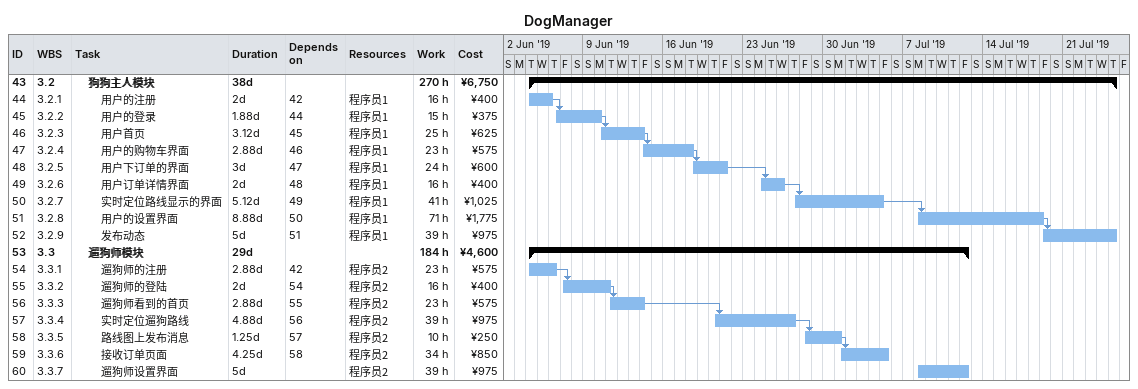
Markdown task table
DogManager

| ID | WBS | Task | Duration | Start | Finish | Predecessors | Resources | Work (h) | Cost (¥) |
|---|---|---|---|---|---|---|---|---|---|
| 43 | 3.2 | **狗狗主人模块** | 38d | 2019-06-04 | 2019-07-25 |  |  | 270 | 6750 |
| 44 | 3.2.1 | 用户的注册 | 2d | 2019-06-04 | 2019-06-06 | 42 | 程序员1 | 16 | 400 |
| 45 | 3.2.2 | 用户的登录 | 1.88d | 2019-06-06 | 2019-06-10 | 44 | 程序员1 | 15 | 375 |
| 46 | 3.2.3 | 用户首页 | 3.12d | 2019-06-10 | 2019-06-14 | 45 | 程序员1 | 25 | 625 |
| 47 | 3.2.4 | 用户的购物车界面 | 2.88d | 2019-06-14 | 2019-06-18 | 46 | 程序员1 | 23 | 575 |
| 48 | 3.2.5 | 用户下订单的界面 | 3d | 2019-06-18 | 2019-06-21 | 47 | 程序员1 | 24 | 600 |
| 49 | 3.2.6 | 用户订单详情界面 | 2d | 2019-06-24 | 2019-06-26 | 48 | 程序员1 | 16 | 400 |
| 50 | 3.2.7 | 实时定位路线显示的界面 | 5.12d | 2019-06-27 | 2019-07-05 | 49 | 程序员1 | 41 | 1025 |
| 51 | 3.2.8 | 用户的设置界面 | 8.88d | 2019-07-08 | 2019-07-19 | 50 | 程序员1 | 71 | 1775 |
| 52 | 3.2.9 | 发布动态 | 5d | 2019-07-19 | 2019-07-25 | 51 | 程序员1 | 39 | 975 |
| 53 | 3.3 | **遛狗师模块** | 29d | 2019-06-04 | 2019-07-12 |  |  | 184 | 4600 |
| 54 | 3.3.1 | 遛狗师的注册 | 2.88d | 2019-06-04 | 2019-06-06 | 42 | 程序员2 | 23 | 575 |
| 55 | 3.3.2 | 遛狗师的登陆 | 2d | 2019-06-07 | 2019-06-11 | 54 | 程序员2 | 16 | 400 |
| 56 | 3.3.3 | 遛狗师看到的首页 | 2.88d | 2019-06-11 | 2019-06-14 | 55 | 程序员2 | 23 | 575 |
| 57 | 3.3.4 | 实时定位遛狗路线 | 4.88d | 2019-06-20 | 2019-06-27 | 56 | 程序员2 | 39 | 975 |
| 58 | 3.3.5 | 路线图上发布消息 | 1.25d | 2019-06-28 | 2019-07-01 | 57 | 程序员2 | 10 | 250 |
| 59 | 3.3.6 | 接收订单页面 | 4.25d | 2019-07-01 | 2019-07-05 | 58 | 程序员2 | 34 | 850 |
| 60 | 3.3.7 | 遛狗师设置界面 | 5d | 2019-07-08 | 2019-07-12 |  | 程序员2 | 39 | 975 |
